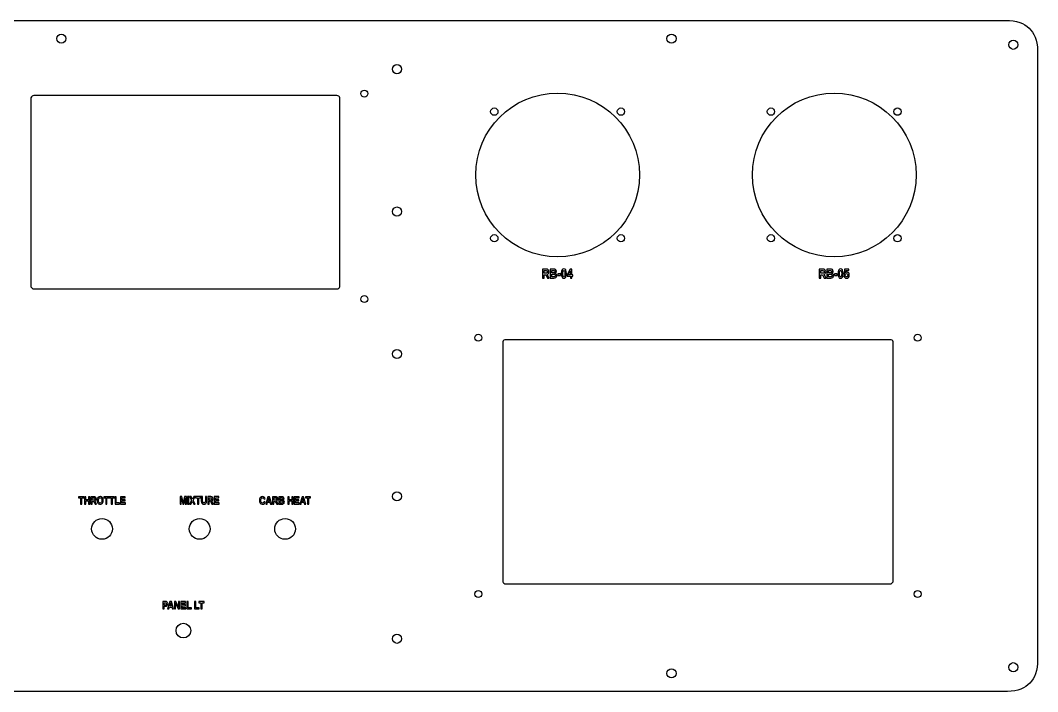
# Model space of a CAD drawing. Header units: metres. Extents: x 0 to 960, y 0 to 330.
# Drawn here: x 460 to 960, y 0 to 330 of the extents above; entities that cross this region are included whole.
import ezdxf

# ---------------------------------------------------------------- set-up
doc = ezdxf.new("R2010")
doc.units = ezdxf.units.M

msp = doc.modelspace()

# ---------------------------------------------------------------- linework, layer by layer
at = {"layer": 'CUT'}
msp.add_lwpolyline([(16, 330), (944, 330), (946.0847, 329.9273), (947.9622, 329.7186), (949.6513, 329.3868), (951.1697, 328.9424), (952.5336, 328.3934), (953.7577, 327.7453), (954.8551, 327.001), (955.8366, 326.1602), (956.7107, 325.2199), (957.4834, 324.1745), (958.1579, 323.0158), (958.7348, 321.7333), (959.2117, 320.3148), (959.5836, 318.7461), (959.8431, 317.0118), (959.9806, 315.0953), (960, 314), (960, 16), (959.9273, 13.9153), (959.7186, 12.0378), (959.3868, 10.3487), (958.9424, 8.8303), (958.3934, 7.4664), (957.7453, 6.2423), (957.001, 5.1449), (956.1602, 4.1634), (955.2199, 3.2893), (954.1745, 2.5166), (953.0158, 1.8421), (951.7333, 1.2652), (950.3148, 0.7883), (948.7461, 0.4164), (947.0118, 0.1569), (945.0953, 0.0194), (944, 0), (16, 0)], dxfattribs=at)
for points in [[(465, 291.5), (465, 199.5), (465.0721, 199.0404), (465.2816, 198.625), (465.6083, 198.2938), (466.0208, 198.0786), (466.5, 198), (615.5, 198), (615.9596, 198.0721), (616.375, 198.2816), (616.7062, 198.6083), (616.9214, 199.0208), (617, 199.5), (617, 291.5), (616.9279, 291.9596), (616.7184, 292.375), (616.3917, 292.7062), (615.9792, 292.9214), (615.5, 293), (466.5, 293), (466.0404, 292.9279), (465.625, 292.7184), (465.2938, 292.3917), (465.0786, 291.9792), (465, 291.5)], [(697, 171.5), (697, 54.5), (697.0721, 54.0404), (697.2816, 53.625), (697.6083, 53.2938), (698.0208, 53.0786), (698.5, 53), (887.5, 53), (887.9596, 53.0721), (888.375, 53.2816), (888.7062, 53.6083), (888.9214, 54.0208), (889, 54.5), (889, 171.5), (888.9279, 171.9596), (888.7184, 172.375), (888.3917, 172.7062), (887.9792, 172.9214), (887.5, 173), (698.5, 173), (698.0404, 172.9279), (697.625, 172.7184), (697.2938, 172.3917), (697.0786, 171.9792), (697, 171.5)]]:
    msp.add_lwpolyline(points, close=True, dxfattribs=at)
for centre, radius in [((480, 321), 2.25), ((780, 321), 2.25), ((948, 318), 2.25), ((645, 306), 2.25), ((629, 294), 1.7), ((724, 254), 40.25), ((860, 254), 40.25), ((692.875, 285.125), 1.8), ((755.125, 285.125), 1.8), ((828.875, 285.125), 1.8), ((891.125, 285.125), 1.8), ((645, 236), 2.25), ((692.875, 222.875), 1.8), ((755.125, 222.875), 1.8), ((828.875, 222.875), 1.8), ((891.125, 222.875), 1.8), ((629, 193), 1.7), ((685, 174), 1.7), ((901, 174), 1.7), ((645, 166), 2.25), ((645, 96), 2.25), ((500, 80), 5.1), ((548, 80), 5.1), ((590, 80), 5.1), ((685, 48), 1.7), ((901, 48), 1.7), ((540, 30), 3.6), ((645, 26), 2.25), ((780, 9), 2.25), ((948, 12), 2.25)]:
    msp.add_circle(centre, radius, dxfattribs=at)
at = {"layer": 'ENGRAVE'}
for points in [[(718.2088, 204.9625), (719.0528, 203.2829), (719.9094, 203.2829), (718.9237, 205.1458), (719.245, 205.3043), (719.5, 205.5731), (719.667, 205.939), (719.7268, 206.3931), (719.6432, 206.9432), (719.3898, 207.3593), (718.9647, 207.6241), (718.3695, 207.7171), (716.5523, 207.7171), (716.5523, 203.2829), (717.3145, 203.2829), (717.3145, 204.9625), (718.2088, 204.9625)], [(718.7866, 206.8349), (718.9261, 206.6123), (718.9615, 206.3555), (718.922, 206.086), (718.8041, 205.8746), (718.6025, 205.7366), (718.3096, 205.6881), (717.3145, 205.6881), (717.3145, 206.9915), (718.2907, 206.9915), (718.6513, 206.9231), (718.7866, 206.8349)], [(723.4813, 203.9697), (723.5842, 204.363), (723.5932, 204.5464), (723.5214, 204.9969), (723.3616, 205.2766), (723.0816, 205.4975), (722.6894, 205.6157), (723.0399, 205.7822), (723.2105, 205.9671), (723.3534, 206.3157), (723.3822, 206.6056), (723.294, 207.0969), (723.0327, 207.4439), (722.6075, 207.6495), (722.0343, 207.7171), (720.3684, 207.7171), (720.3684, 203.2829), (722.1887, 203.2829), (722.7303, 203.3537), (723.1775, 203.5769), (723.3495, 203.7513), (723.4813, 203.9697)], [(722.461, 206.9054), (722.5865, 206.7103), (722.617, 206.4792), (722.5499, 206.1704), (722.4704, 206.0673), (722.2442, 205.9548), (722.0029, 205.93), (721.1305, 205.93), (721.1305, 207.0318), (721.9966, 207.0318), (722.267, 207.0002), (722.461, 206.9054)], [(722.7713, 204.9161), (722.828, 204.6191), (722.7744, 204.3031), (722.6264, 204.1024), (722.4043, 203.9982), (722.1257, 203.9682), (721.1305, 203.9682), (721.1305, 205.2447), (722.0942, 205.2447), (722.3839, 205.213), (722.6153, 205.1089), (722.7713, 204.9161)], [(724.0396, 205.3388), (724.0396, 204.5729), (725.0458, 204.5729), (725.3812, 204.5729), (725.3812, 205.3388), (724.0396, 205.3388)], [(728.2199, 204.4263), (728.309, 205.1684), (728.316, 205.4985), (728.2216, 206.6098), (728.0257, 207.1962), (727.9602, 207.3112), (727.6856, 207.6089), (727.5648, 207.6786), (727.0721, 207.7843), (726.5539, 207.6786), (726.2762, 207.4738), (726.1525, 207.3112), (725.9601, 206.8745), (725.8926, 206.6098), (725.8069, 205.8515), (725.7998, 205.4985), (725.8926, 204.4232), (726.1508, 203.7179), (726.4267, 203.4064), (726.5462, 203.3323), (726.9244, 203.2221), (727.05, 203.2157), (727.454, 203.2885), (727.5554, 203.3337), (727.8364, 203.5588), (727.9553, 203.7211), (728.1058, 204.032), (728.2199, 204.4263)], [(727.5602, 206.273), (727.5886, 205.4985), (727.5585, 204.7379), (727.4641, 204.2491), (727.2988, 203.9898), (727.0563, 203.9145), (726.8076, 203.9898), (726.6453, 204.2491), (726.5556, 204.7379), (726.5273, 205.4985), (726.5539, 206.2667), (726.6438, 206.7555), (726.8107, 207.0116), (727.0658, 207.0855), (727.3066, 207.0131), (727.4689, 206.7601), (727.5602, 206.273)], [(730.9627, 203.2829), (730.9627, 204.1832), (731.4477, 204.1832), (731.4477, 204.8416), (730.9627, 204.8416), (730.9627, 207.7171), (730.1502, 207.7171), (728.6133, 204.8513), (728.6133, 204.1832), (730.2698, 204.1832), (730.2698, 203.2829), (730.9627, 203.2829)], [(730.2713, 206.4336), (730.2698, 206.2936), (730.2698, 204.8416), (729.2054, 204.8416), (730.0494, 206.4124), (730.1155, 206.5382), (730.188, 206.685), (730.2509, 206.8221), (730.2919, 206.9172), (730.2839, 206.7864), (730.2761, 206.6117), (730.2713, 206.4336)], [(854.2687, 204.9625), (855.1127, 203.2829), (855.9693, 203.2829), (854.9836, 205.1458), (855.3048, 205.3043), (855.5599, 205.5731), (855.7268, 205.939), (855.7866, 206.3931), (855.7031, 206.9432), (855.4497, 207.3593), (855.0245, 207.6241), (854.4293, 207.7171), (852.6122, 207.7171), (852.6122, 203.2829), (853.3743, 203.2829), (853.3743, 204.9625), (854.2687, 204.9625)], [(854.8465, 206.8349), (854.9859, 206.6123), (855.0214, 206.3555), (854.9819, 206.086), (854.8639, 205.8746), (854.6623, 205.7366), (854.3695, 205.6881), (853.3743, 205.6881), (853.3743, 206.9915), (854.3506, 206.9915), (854.7111, 206.9231), (854.8465, 206.8349)], [(859.5412, 203.9697), (859.644, 204.363), (859.6531, 204.5464), (859.5813, 204.9969), (859.4215, 205.2766), (859.1415, 205.4975), (858.7492, 205.6157), (859.0998, 205.7822), (859.2703, 205.9671), (859.4133, 206.3157), (859.4421, 206.6056), (859.3539, 207.0969), (859.0925, 207.4439), (858.6673, 207.6495), (858.0942, 207.7171), (856.4282, 207.7171), (856.4282, 203.2829), (858.2485, 203.2829), (858.7902, 203.3537), (859.2374, 203.5769), (859.4094, 203.7513), (859.5412, 203.9697)], [(858.5208, 206.9054), (858.6464, 206.7103), (858.6768, 206.4792), (858.6097, 206.1704), (858.5302, 206.0673), (858.304, 205.9548), (858.0627, 205.93), (857.1903, 205.93), (857.1903, 207.0318), (858.0564, 207.0318), (858.3268, 207.0002), (858.5208, 206.9054)], [(858.8311, 204.9161), (858.8878, 204.6191), (858.8343, 204.3031), (858.6862, 204.1024), (858.4641, 203.9982), (858.1855, 203.9682), (857.1903, 203.9682), (857.1903, 205.2447), (858.154, 205.2447), (858.4437, 205.213), (858.6751, 205.1089), (858.8311, 204.9161)], [(860.0994, 205.3388), (860.0994, 204.5729), (861.1056, 204.5729), (861.441, 204.5729), (861.441, 205.3388), (860.0994, 205.3388)], [(864.2797, 204.4263), (864.3688, 205.1684), (864.3759, 205.4985), (864.2814, 206.6098), (864.0855, 207.1962), (864.02, 207.3112), (863.7454, 207.6089), (863.6247, 207.6786), (863.1319, 207.7843), (862.6138, 207.6786), (862.3361, 207.4738), (862.2123, 207.3112), (862.02, 206.8745), (861.9524, 206.6098), (861.8667, 205.8515), (861.8596, 205.4985), (861.9524, 204.4232), (862.2107, 203.7179), (862.4865, 203.4064), (862.606, 203.3323), (862.9842, 203.2221), (863.1099, 203.2157), (863.5138, 203.2885), (863.6152, 203.3337), (863.8963, 203.5588), (864.0152, 203.7211), (864.1656, 204.032), (864.2797, 204.4263)], [(863.6201, 206.273), (863.6484, 205.4985), (863.6184, 204.7379), (863.5239, 204.2491), (863.3587, 203.9898), (863.1162, 203.9145), (862.8674, 203.9898), (862.7051, 204.2491), (862.6154, 204.7379), (862.5871, 205.4985), (862.6138, 206.2667), (862.7036, 206.7555), (862.8705, 207.0116), (863.1256, 207.0855), (863.3664, 207.0131), (863.5287, 206.7601), (863.6201, 206.273)], [(867.3011, 204.1374), (867.3878, 204.7513), (867.3106, 205.3465), (867.087, 205.8067), (866.7279, 206.1053), (866.3641, 206.2069), (866.2478, 206.2121), (865.8619, 206.129), (865.5896, 205.9298), (865.6494, 207.0587), (867.1768, 207.0587), (867.1768, 207.7171), (864.9881, 207.7171), (864.8621, 205.2178), (865.5707, 205.2178), (865.7674, 205.4177), (866.0651, 205.5), (866.3076, 205.4465), (866.4886, 205.2924), (866.602, 205.0501), (866.6414, 204.7324), (866.5737, 204.2958), (866.4808, 204.1252), (866.257, 203.9515), (866.0494, 203.9145), (865.81, 203.96), (865.6446, 204.0812), (865.5407, 204.2542), (865.4825, 204.4555), (864.7582, 204.3833), (864.8793, 203.925), (865.125, 203.5531), (865.5077, 203.3052), (866.0399, 203.2157), (866.5168, 203.2885), (866.6226, 203.3304), (866.9694, 203.5681), (867.0446, 203.6506), (867.3011, 204.1374)], [(490.075, 92.1685), (490.075, 95.2432), (491.048, 95.2432), (491.048, 95.8315), (488.475, 95.8315), (488.475, 95.2432), (489.4454, 95.2432), (489.4454, 92.1685), (490.075, 92.1685)], [(493.3191, 93.7336), (493.3191, 92.1685), (493.9487, 92.1685), (493.9487, 95.8315), (493.3191, 95.8315), (493.3191, 94.3663), (492.0105, 94.3663), (492.0105, 95.8315), (491.381, 95.8315), (491.381, 92.1685), (492.0105, 92.1685), (492.0105, 93.7336), (493.3191, 93.7336)], [(495.9018, 93.556), (496.599, 92.1685), (497.3066, 92.1685), (496.4923, 93.7074), (496.7577, 93.8384), (496.9684, 94.0604), (497.1063, 94.3627), (497.1557, 94.7378), (497.0867, 95.1922), (496.8774, 95.536), (496.5261, 95.7547), (496.0345, 95.8315), (494.5334, 95.8315), (494.5334, 92.1685), (495.1629, 92.1685), (495.1629, 93.556), (495.9018, 93.556)], [(496.3791, 95.1027), (496.501, 94.8959), (496.5235, 94.7068), (496.4909, 94.4841), (496.3935, 94.3094), (496.227, 94.1955), (495.985, 94.1554), (495.1629, 94.1554), (495.1629, 95.2321), (495.9694, 95.2321), (496.2045, 95.1997), (496.3791, 95.1027)], [(500.5058, 93.2348), (500.6099, 94.0156), (500.5096, 94.7872), (500.2941, 95.2692), (500.2171, 95.3767), (499.8934, 95.6706), (499.741, 95.7541), (499.3144, 95.8737), (499.0906, 95.887), (498.5916, 95.8143), (498.4414, 95.7555), (498.079, 95.5065), (497.9653, 95.3807), (497.7342, 94.9737), (497.6727, 94.7912), (497.5739, 94.0156), (497.6687, 93.253), (497.8781, 92.7612), (497.9537, 92.6505), (498.2735, 92.3446), (498.4272, 92.2549), (498.8398, 92.1298), (499.088, 92.113), (499.5707, 92.1857), (499.7266, 92.2483), (500.0886, 92.5026), (500.2053, 92.6335), (500.3787, 92.9088), (500.5058, 93.2348)], [(499.9113, 94.5392), (499.9673, 94.0156), (499.9165, 93.4946), (499.7578, 93.0818), (499.4846, 92.8102), (499.088, 92.7124), (498.7068, 92.809), (498.431, 93.078), (498.2645, 93.4894), (498.2087, 94.0156), (498.2633, 94.5392), (498.4298, 94.9402), (498.7056, 95.1974), (499.0906, 95.2876), (499.4704, 95.1974), (499.7448, 94.9402), (499.9113, 94.5392)], [(502.4403, 92.1685), (502.4403, 95.2432), (503.4133, 95.2432), (503.4133, 95.8315), (500.8404, 95.8315), (500.8404, 95.2432), (501.8108, 95.2432), (501.8108, 92.1685), (502.4403, 92.1685)], [(505.1043, 92.1685), (505.1043, 95.2432), (506.0773, 95.2432), (506.0773, 95.8315), (503.5044, 95.8315), (503.5044, 95.2432), (504.4748, 95.2432), (504.4748, 92.1685), (505.1043, 92.1685)], [(506.4103, 95.8315), (506.4103, 92.1685), (508.6528, 92.1685), (508.6528, 92.7568), (507.0399, 92.7568), (507.0399, 95.8315), (506.4103, 95.8315)], [(509.0743, 95.8315), (509.0743, 92.1685), (511.525, 92.1685), (511.525, 92.7568), (509.7039, 92.7568), (509.7039, 93.7225), (511.309, 93.7225), (511.309, 94.3108), (509.7039, 94.3108), (509.7039, 95.2432), (511.4391, 95.2432), (511.4391, 95.8315), (509.0743, 95.8315)], [(540.9028, 94.418), (540.9028, 92.1963), (541.4621, 92.1963), (541.4621, 95.8592), (540.6218, 95.8592), (540.0937, 93.7997), (540.0703, 93.7091), (540.0443, 93.6058), (540.0183, 93.4944), (539.9923, 93.3833), (539.935, 93.1248), (539.8804, 93.3893), (539.831, 93.615), (539.7867, 93.8125), (539.2482, 95.8592), (538.4053, 95.8592), (538.4053, 92.1963), (538.9646, 92.1963), (538.9646, 94.418), (538.9606, 94.6573), (538.9516, 94.9201), (538.9386, 95.2167), (539.0297, 94.8264), (539.0661, 94.6665), (539.1051, 94.5047), (539.1389, 94.3578), (539.1676, 94.2416), (539.7087, 92.1963), (540.1587, 92.1963), (540.6999, 94.2411), (540.7311, 94.3592), (540.7649, 94.5035), (540.8013, 94.6658), (540.8378, 94.8282), (540.9236, 95.2167), (540.9132, 94.9487), (540.9054, 94.6911), (540.9028, 94.418)], [(542.0461, 95.8592), (542.0461, 92.1963), (542.6783, 92.1963), (542.6783, 95.8592), (542.0461, 95.8592)], [(544.4241, 93.6568), (545.1785, 92.1963), (545.8393, 92.1963), (544.8403, 94.1238), (545.7535, 95.8592), (545.0901, 95.8592), (544.4241, 94.5644), (543.7555, 95.8592), (543.0895, 95.8592), (544.0443, 94.1226), (543.0036, 92.1963), (543.6696, 92.1963), (544.4241, 93.6568)], [(547.5333, 92.1963), (547.5333, 95.2709), (548.5063, 95.2709), (548.5063, 95.8592), (545.9333, 95.8592), (545.9333, 95.2709), (546.9037, 95.2709), (546.9037, 92.1963), (547.5333, 92.1963)], [(549.5729, 92.2226), (550.088, 92.1408), (550.6291, 92.2278), (551.0558, 92.496), (551.2847, 92.8299), (551.3354, 92.9526), (551.4294, 93.4242), (551.4356, 93.6058), (551.4356, 95.8592), (550.806, 95.8592), (550.806, 93.6514), (550.754, 93.2426), (550.6095, 92.9587), (550.3884, 92.7934), (550.1062, 92.7402), (549.8317, 92.7908), (549.6209, 92.9497), (549.487, 93.2256), (549.4402, 93.6254), (549.4402, 95.8592), (548.8106, 95.8592), (548.8106, 93.5668), (548.9055, 92.9214), (549.1697, 92.4777), (549.5729, 92.2226)], [(553.3601, 93.5838), (554.0573, 92.1963), (554.7649, 92.1963), (553.9506, 93.7352), (554.216, 93.8661), (554.4267, 94.0881), (554.5646, 94.3904), (554.614, 94.7655), (554.545, 95.22), (554.3356, 95.5637), (553.9844, 95.7824), (553.4927, 95.8592), (551.9916, 95.8592), (551.9916, 92.1963), (552.6212, 92.1963), (552.6212, 93.5838), (553.3601, 93.5838)], [(553.8374, 95.1305), (553.9593, 94.9236), (553.9818, 94.7345), (553.9492, 94.5118), (553.8518, 94.3372), (553.6853, 94.2232), (553.4433, 94.1831), (552.6212, 94.1831), (552.6212, 95.2598), (553.4277, 95.2598), (553.6628, 95.2275), (553.8374, 95.1305)], [(555.144, 95.8592), (555.144, 92.1963), (557.5947, 92.1963), (557.5947, 92.7846), (555.7736, 92.7846), (555.7736, 93.7503), (557.3788, 93.7503), (557.3788, 94.3385), (555.7736, 94.3385), (555.7736, 95.2709), (557.5088, 95.2709), (557.5088, 95.8592), (555.144, 95.8592)], [(579.2389, 92.7738), (578.9319, 92.7124), (578.5312, 92.809), (578.2581, 93.078), (578.1006, 93.4894), (578.0499, 94.0156), (578.1006, 94.5392), (578.2567, 94.9402), (578.526, 95.1974), (578.9189, 95.2876), (579.2076, 95.2366), (579.43, 95.1022), (579.5875, 94.9102), (579.6785, 94.6842), (580.2326, 94.8698), (580.0674, 95.2784), (579.802, 95.6001), (579.421, 95.8117), (578.9059, 95.887), (578.3957, 95.8143), (578.2451, 95.7555), (577.8935, 95.5107), (577.7806, 95.3807), (577.5628, 94.9708), (577.5074, 94.7912), (577.4178, 94.0156), (577.5074, 93.253), (577.7085, 92.7641), (577.7846, 92.6505), (578.099, 92.3471), (578.2567, 92.2549), (578.6692, 92.1307), (578.9319, 92.113), (579.4522, 92.2025), (579.8332, 92.4375), (580.1, 92.7722), (580.2717, 93.159), (579.7253, 93.4124), (579.6213, 93.159), (579.4638, 92.9344), (579.2389, 92.7738)], [(582.5395, 93.1009), (582.8049, 92.1685), (583.2732, 92.1685), (583.4293, 92.1685), (582.3366, 95.8315), (581.5952, 95.8315), (580.4999, 92.1685), (581.1295, 92.1685), (581.3948, 93.1009), (582.5395, 93.1009)], [(582.0504, 94.9213), (582.1025, 94.7362), (582.399, 93.6781), (581.5353, 93.6781), (581.8319, 94.7362), (581.8839, 94.9194), (581.9256, 95.0876), (581.9542, 95.2121), (581.9672, 95.2696), (581.9776, 95.2134), (582.0088, 95.0874), (582.0504, 94.9213)], [(585.2028, 93.556), (585.9, 92.1685), (586.6077, 92.1685), (585.7934, 93.7074), (586.0587, 93.8384), (586.2695, 94.0604), (586.4073, 94.3627), (586.4568, 94.7378), (586.3877, 95.1922), (586.1784, 95.536), (585.8272, 95.7547), (585.3355, 95.8315), (583.8344, 95.8315), (583.8344, 92.1685), (584.464, 92.1685), (584.464, 93.556), (585.2028, 93.556)], [(585.6801, 95.1027), (585.8021, 94.8959), (585.8246, 94.7068), (585.792, 94.4841), (585.6945, 94.3094), (585.528, 94.1955), (585.2861, 94.1554), (584.464, 94.1554), (584.464, 95.2321), (585.2705, 95.2321), (585.5056, 95.1997), (585.6801, 95.1027)], [(589.5583, 92.7358), (589.6508, 93.2123), (589.5797, 93.615), (589.4595, 93.8155), (589.2003, 94.0115), (588.9041, 94.0956), (589.2161, 94.2514), (589.3346, 94.3859), (589.4591, 94.7064), (589.4765, 94.9133), (589.4036, 95.3192), (589.1877, 95.6059), (588.8365, 95.7756), (588.363, 95.8315), (586.9868, 95.8315), (586.9868, 92.1685), (588.4905, 92.1685), (588.938, 92.227), (589.3074, 92.4113), (589.5583, 92.7358)], [(588.7154, 95.161), (588.8251, 94.9787), (588.8443, 94.8089), (588.7782, 94.5356), (588.7232, 94.4686), (588.5124, 94.3705), (588.337, 94.3552), (587.6164, 94.3552), (587.6164, 95.2654), (588.3318, 95.2654), (588.5552, 95.2393), (588.7154, 95.161)], [(593.2872, 93.7336), (593.2872, 92.1685), (593.9168, 92.1685), (593.9168, 95.8315), (593.2872, 95.8315), (593.2872, 94.3663), (591.9787, 94.3663), (591.9787, 95.8315), (591.3491, 95.8315), (591.3491, 92.1685), (591.9787, 92.1685), (591.9787, 93.7336), (593.2872, 93.7336)], [(594.5015, 95.8315), (594.5015, 92.1685), (596.9521, 92.1685), (596.9521, 92.7568), (595.131, 92.7568), (595.131, 93.7225), (596.7362, 93.7225), (596.7362, 94.3108), (595.131, 94.3108), (595.131, 95.2432), (596.8663, 95.2432), (596.8663, 95.8315), (594.5015, 95.8315)], [(599.2783, 93.1009), (599.5436, 92.1685), (600.0119, 92.1685), (600.168, 92.1685), (599.0753, 95.8315), (598.3339, 95.8315), (597.2386, 92.1685), (597.8682, 92.1685), (598.1336, 93.1009), (599.2783, 93.1009)], [(598.7892, 94.9213), (598.8412, 94.7362), (599.1378, 93.6781), (598.2741, 93.6781), (598.5706, 94.7362), (598.6227, 94.9194), (598.6643, 95.0876), (598.6929, 95.2121), (598.7059, 95.2696), (598.7163, 95.2134), (598.7475, 95.0874), (598.7892, 94.9213)], [(601.6093, 92.1685), (601.6093, 95.2432), (602.5822, 95.2432), (602.5822, 95.8315), (600.0093, 95.8315), (600.0093, 95.2432), (600.9797, 95.2432), (600.9797, 92.1685), (601.6093, 92.1685)], [(588.9718, 93.5177), (589.0186, 93.2723), (588.9744, 93.0112), (588.8521, 92.8454), (588.6686, 92.7594), (588.4385, 92.7346), (587.6164, 92.7346), (587.6164, 93.7891), (588.4124, 93.7891), (588.6518, 93.7629), (588.8429, 93.6769), (588.9718, 93.5177)], [(532.2637, 42.7125), (532.3287, 43.1681), (532.2611, 43.6402), (532.0542, 44.008), (531.7043, 44.2467), (531.2048, 44.3315), (529.8546, 44.3315), (529.8546, 40.6685), (530.4842, 40.6685), (530.4842, 41.9561), (531.2309, 41.9561), (531.7212, 42.056), (532.0634, 42.3245), (532.2637, 42.7125)], [(531.5547, 43.5852), (531.6728, 43.3551), (531.6939, 43.1551), (531.6613, 42.9069), (531.5625, 42.7133), (531.3948, 42.5885), (531.1528, 42.5444), (530.4842, 42.5444), (530.4842, 43.7321), (531.1346, 43.7321), (531.3801, 43.6954), (531.5547, 43.5852)], [(534.3095, 41.6009), (534.5749, 40.6685), (535.0432, 40.6685), (535.1993, 40.6685), (534.1066, 44.3315), (533.3652, 44.3315), (532.2699, 40.6685), (532.8995, 40.6685), (533.1649, 41.6009), (534.3095, 41.6009)], [(533.8204, 43.4213), (533.8725, 43.2362), (534.1691, 42.1781), (533.3053, 42.1781), (533.6019, 43.2362), (533.6539, 43.4194), (533.6956, 43.5876), (533.7242, 43.7121), (533.7372, 43.7696), (533.7476, 43.7134), (533.7788, 43.5874), (533.8204, 43.4213)], [(536.1247, 43.4907), (537.4333, 40.6685), (538.1721, 40.6685), (538.1721, 44.3315), (537.6128, 44.3315), (537.6128, 42.1991), (537.6192, 41.9414), (537.6336, 41.7123), (537.6518, 41.4831), (536.3224, 44.3315), (535.6044, 44.3315), (535.6044, 40.6685), (536.1638, 40.6685), (536.1638, 42.8301), (536.1585, 43.0484), (536.1455, 43.2617), (536.1247, 43.4907)], [(538.7568, 44.3315), (538.7568, 40.6685), (541.2075, 40.6685), (541.2075, 41.2568), (539.3864, 41.2568), (539.3864, 42.2225), (540.9915, 42.2225), (540.9915, 42.8108), (539.3864, 42.8108), (539.3864, 43.7432), (541.1216, 43.7432), (541.1216, 44.3315), (538.7568, 44.3315)], [(541.6761, 44.3315), (541.6761, 40.6685), (543.9186, 40.6685), (543.9186, 41.2568), (542.3057, 41.2568), (542.3057, 44.3315), (541.6761, 44.3315)], [(545.4723, 44.3315), (545.4723, 40.6685), (547.7148, 40.6685), (547.7148, 41.2568), (546.1019, 41.2568), (546.1019, 44.3315), (545.4723, 44.3315)], [(549.1724, 40.6685), (549.1724, 43.7432), (550.1454, 43.7432), (550.1454, 44.3315), (547.5724, 44.3315), (547.5724, 43.7432), (548.5428, 43.7432), (548.5428, 40.6685), (549.1724, 40.6685)]]:
    msp.add_lwpolyline(points, close=True, dxfattribs=at)

doc.saveas('drawing.dxf')
